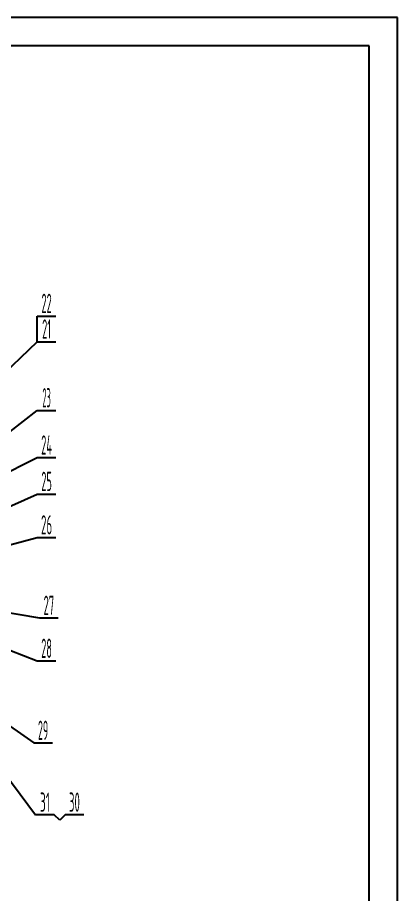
# Model space of a CAD drawing. Header units: millimetres. Extents: x 14 to 6314, y -175 to 4455.
# Drawn here: x 5311 to 6314, y 2140 to 4455 of the extents above; entities that cross this region are included whole.
import ezdxf
from ezdxf.enums import TextEntityAlignment as Align

# ---------------------------------------------------------------- set-up
doc = ezdxf.new("R2010")
doc.units = ezdxf.units.MM
doc.header["$LTSCALE"] = 150
for name, color, linetype in [('01', 7, 'Continuous'), ('02', 1, 'Continuous'), ('11', 3, 'Continuous')]:
    doc.layers.add(name, color=color, linetype=linetype)
doc.styles.get("Standard").update_dxf_attribs({"font": 'isocp', "width": 0.707, "bigfont": 'intecad.shx'})

# ---------------------------------------------------------------- blocks, each defined once
blk = doc.blocks.new('*U22')
at = {"layer": '01'}
for points in [[(415, 292), (25, 292)], [(415, 5), (415, 292)]]:
    blk.add_lwpolyline(points, dxfattribs=at)
at = {"layer": '02'}
for points in [[(420, 297), (0, 297)], [(420, 0), (420, 297)]]:
    blk.add_lwpolyline(points, dxfattribs=at)

msp = doc.modelspace()

# ---------------------------------------------------------------- linework, layer by layer
at = {"layer": '02'}
for p, q in [((5362.7152, 3599.2196), (5362.7152, 3667.1019)), ((5362.7152, 3667.1019), (5412.3152, 3667.1019)), ((4876.7109, 3134.4567), (5362.7152, 3599.2196)), ((5362.7152, 3599.2196), (5412.3152, 3599.2196)), ((5023.2783, 3152.3825), (5362.7152, 3417.9538)), ((5362.7152, 3417.9538), (5412.3152, 3417.9538)), ((4859.7515, 3044.5522), (5362.7152, 3293.2169)), ((5362.7152, 3293.2169), (5412.3152, 3293.2169)), ((4911.5293, 2996.0829), (5362.7152, 3197.2034)), ((5362.7152, 3197.2034), (5412.3152, 3197.2034)), ((4967.5974, 2978.556), (5362.7152, 3082.4127)), ((5362.7152, 3082.4127), (5412.3152, 3082.4127)), ((4931.6688, 2943.916), (5368.7417, 2869.9189)), ((4888.4995, 2864.3151), (5353.4473, 2540.1543)), ((5085.5965, 2865.1242), (5362.7152, 2756.5582)), ((5368.7417, 2869.9189), (5418.3417, 2869.9189)), ((5362.7152, 2756.5582), (5412.3152, 2756.5582)), ((5142.409, 2640.2034), (5358.3176, 2350.3612)), ((5353.4473, 2540.1543), (5403.0473, 2540.1543)), ((5407.9176, 2350.3612), (5358.3176, 2350.3612)), ((5422.0597, 2336.219), (5407.9176, 2350.3612)), ((5436.2019, 2350.3612), (5422.0597, 2336.219)), ((5485.8019, 2350.3612), (5436.2019, 2350.3612))]:
    msp.add_line(p, q, dxfattribs=at)

# ---------------------------------------------------------------- block references
at = {"layer": '11', "xscale": 15, "yscale": 15, "zscale": 15}
msp.add_blockref('*U22', (14.4545, 0), dxfattribs=at)

# ---------------------------------------------------------------- texts
at = {"layer": '11'}
for s, width, p, p2 in [('22', 0.405178, (5374.0031, 3675.1019), (5401.0273, 3675.1019)), ('21', 0.436138, (5375.8578, 3607.2196), (5399.1726, 3607.2196)), ('23', 0.337743, (5376.4122, 3425.9538), (5398.6182, 3425.9538)), ('24', 0.413884, (5373.2919, 3301.2169), (5401.7385, 3301.2169)), ('25', 0.425855, (5373.5155, 3205.2034), (5401.5149, 3205.2034)), ('26', 0.444418, (5372.8127, 3090.4127), (5402.2177, 3090.4127)), ('27', 0.439967, (5379.542, 2877.9189), (5407.5414, 2877.9189)), ('28', 0.443053, (5373.4173, 2764.5582), (5401.6131, 2764.5582)), ('29', 0.401361, (5364.7446, 2548.1543), (5391.75, 2548.1543)), ('31', 0.494131, (5369.9101, 2358.3612), (5396.3251, 2358.3612)), ('30', 0.45106, (5446.6402, 2358.3612), (5475.3635, 2358.3612))]:
    msp.add_text(s, height=50.91169, dxfattribs=dict(at, width=width)).set_placement(p, p2, align=Align.FIT)

doc.saveas('drawing.dxf')
